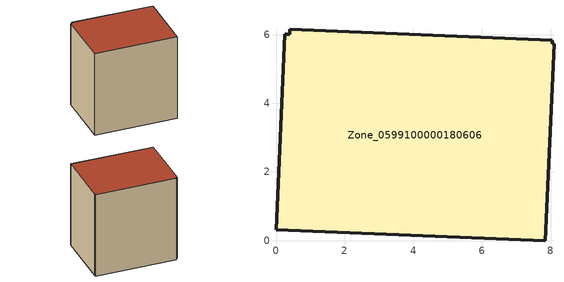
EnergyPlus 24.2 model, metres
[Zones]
Zone_0599100000180606
 floor ground (C_G): 8.1,5.73 7.85,0 0,0.32 0.25,6.01 0.4,6.01 0.4,6.16 8.05,5.84 8.05,5.74 z2.29
 wall outside (C_F): 7.85,0 8.1,5.73 8.05,5.74 8.05,5.84 0.4,6.16 0.4,6.01 0.25,6.01 0,0.32 7.85,0 z2.29:10.6
 roof outside (C_R): 8.05,5.84 0.4,6.16 0.4,6.01 0.25,6.01 0,0.32 7.85,0 8.1,5.73 8.05,5.74 z10.6
[BUILDING]
Pand.0599100000180606: North Axis=0; Terrain=City; Loads Convergence Tolerance Value=0.04; Temperature Convergence Tolerance Value=0.4; Solar Distribution=FullExterior; Maximum Number of Warmup Days=25; Minimum Number of Warmup Days=1
[Site:Location]
Rotterdam.The.Hague.AP_ZH_NLD Design_Conditions: Latitude=51.96; Longitude=4.45; Time Zone=1; Elevation=-4.5
[SITE:GROUNDTEMPERATURE:BUILDINGSURFACE]
18, 18, 18, 18, 18, 18, 18, 18, 18, 18, 18, 18
[MATERIAL] Thermal Absorptance=0.9; Solar Absorptance=0.7; Visible Absorptance=0.7
Name | Roughness | Thickness | Conductivity | Density | Specific Heat
G.TI.1946-1964 | MediumSmooth | 0.15 | 1 | 540 | 1210
F.TI.1946-1964 | Rough | 0.3 | 0.857143 | 1920 | 840
R.TI.1946-1964 | MediumRough | 0.2 | 0.277778 | 1500 | 1000
[CONSTRUCTION]
C_G: G.TI.1946-1964
C_F: F.TI.1946-1964
C_R: R.TI.1946-1964
[ZONE]
Zone_0599100000180606: Type=1; Multiplier=1; Ceiling Height=Autocalculate; Volume=Autocalculate; Floor Area=autocalculate; Part of Total Floor Area=Yes
[ZONEINFILTRATION:DESIGNFLOWRATE]
Infil_Zone_0599100000180606: Zone or ZoneList or Space or SpaceList=Zone_0599100000180606; Schedule=AlwaysOn; Design Flow Rate Calculation Method=Flow/Area; Flow Rate per Floor Area=0.003; Constant Term Coefficient=1; Temperature Term Coefficient=0; Velocity Term Coefficient=0; Velocity Squared Term Coefficient=0
[HVACTEMPLATE:ZONE:IDEALLOADSAIRSYSTEM]
Zone_0599100000180606: Maximum Heating Supply Air Temperature=50; Minimum Cooling Supply Air Temperature=13; Maximum Heating Supply Air Humidity Ratio=0.0156; Minimum Cooling Supply Air Humidity Ratio=0.0077; Heating Limit=NoLimit; Cooling Limit=NoLimit; Dehumidification Control Type=ConstantSensibleHeatRatio; Cooling Sensible Heat Ratio=0.7; Dehumidification Setpoint=60; Humidification Control Type=None; Humidification Setpoint=30; Outdoor Air Method=None; Outdoor Air Flow Rate per Person=0.00944; Outdoor Air Flow Rate per Zone Floor Area=0; Outdoor Air Flow Rate per Zone=0; Demand Controlled Ventilation Type=None; Outdoor Air Economizer Type=NoEconomizer; Heat Recovery Type=None; Sensible Heat Recovery Effectiveness=0.7; Latent Heat Recovery Effectiveness=0.65
[ZONECONTROL:THERMOSTAT]
ThermostatControl_Zone_0599100000180606: Zone or ZoneList=Zone_0599100000180606; Control Type Schedule=DualSetpointControlType; Control 1=Thermostat_Zone_0599100000180606; Temperature Difference Between Cutout And Setpoint=0
[THERMOSTATSETPOINT:DUALSETPOINT]
Thermostat_Zone_0599100000180606: Heating Setpoint Temperature Schedule=HeatingSetpoint_Zone_0599100000180606; Cooling Setpoint Temperature Schedule=CoolingSetpoint_Zone_0599100000180606
[SCHEDULE:COMPACT]
HeatingSetpoint_Zone_0599100000180606: Through: 12/31, For: AllDays, Until: 24:00, 21
CoolingSetpoint_Zone_0599100000180606: Through: 12/31, For: AllDays, Until: 24:00, 24
DualSetpointControlType: Through: 12/31, For: AllDays, Until: 24:00, 4
AlwaysOn: Through: 12/31, For: AllDays, Until: 24:00, 1
